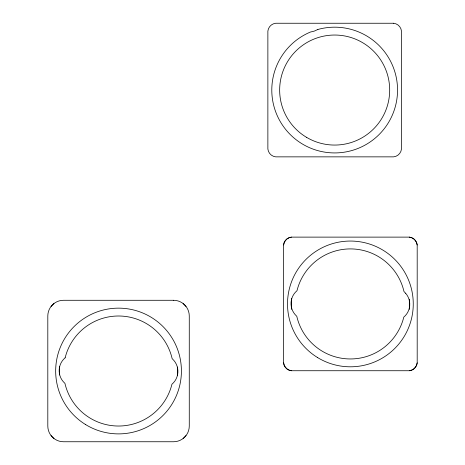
<?xml version="1.0" encoding="UTF-8"?>
<svg xmlns="http://www.w3.org/2000/svg" width="465" height="465" viewBox="0 0 465 465"><rect width="100%" height="100%" fill="white"/><g stroke="black" fill="none" stroke-linecap="round" stroke-linejoin="round"><path stroke-width="0.7" d="M283.586 244.979C283.958 240.946 287.405 237.493 291.445 237.121L409.334 237.121C413.373 237.493 416.82 240.946 417.192 244.979L417.192 362.869C416.82 366.908 413.373 370.361 409.334 370.733L291.445 370.733C287.405 370.361 283.958 366.908 283.586 362.869L283.586 244.979A8.841 8.841 0 0 1 291.445 237.121M51.057 306.435L53.957 303.529M186.023 435.6L183.123 438.501M183.123 303.529L186.023 306.435M53.957 438.501L51.057 435.6M409.334 299.228L409.334 309.353M291.445 298.501L291.445 309.353M177.485 367.036L177.485 375.72M59.596 366.315L59.596 374.993M291.445 370.733A8.841 8.841 0 0 1 283.586 362.869M417.192 362.869A8.841 8.841 0 0 1 409.334 370.733M409.334 237.121A8.841 8.841 0 0 1 417.192 244.979M65.141 357.812A55.01 55.01 0 0 1 172.143 358.631L173.817 360.381A16.81 16.81 0 0 1 171.945 384.224A55.01 55.01 0 0 1 64.943 383.398L63.263 381.655A16.81 16.81 0 0 1 65.135 357.806M317.88 29.464L314.276 31.109L310.422 32.044A62.874 62.874 0 0 0 294.496 138.419A62.874 62.874 0 0 0 396.145 103.247A62.874 62.874 0 0 0 317.88 29.464M393.617 23.25L275.728 23.25A8.841 8.841 0 0 0 267.869 31.109L267.869 148.998A8.841 8.841 0 0 0 275.728 156.856L393.617 156.856A8.841 8.841 0 0 0 401.475 148.998L401.475 31.109A8.841 8.841 0 0 0 393.617 23.25M173.555 300.285L63.525 300.285A15.717 15.717 0 0 0 47.808 316.002L47.808 426.033A15.717 15.717 0 0 0 63.525 441.75L173.555 441.75A15.717 15.717 0 0 0 189.272 426.033L189.272 316.002A15.717 15.717 0 0 0 173.555 300.285M405.666 293.287L403.992 291.543A55.01 55.01 0 0 0 296.99 290.718A16.81 16.81 0 0 0 295.112 314.561L296.786 316.31A55.01 55.01 0 0 0 403.794 317.136A16.81 16.81 0 0 0 405.666 293.287M306.731 137.442A55.015 55.015 0 0 0 389.682 90.559A55.015 55.015 0 0 0 307.598 42.158A55.015 55.015 0 0 0 306.731 137.442M317.519 357.527A62.874 62.874 0 0 0 413.24 305.592A62.874 62.874 0 0 0 320.408 248.659A62.874 62.874 0 0 0 317.519 357.527M85.67 424.615A62.874 62.874 0 0 0 181.391 372.68A62.874 62.874 0 0 0 88.559 315.752A62.874 62.874 0 0 0 85.67 424.615"/></g></svg>
